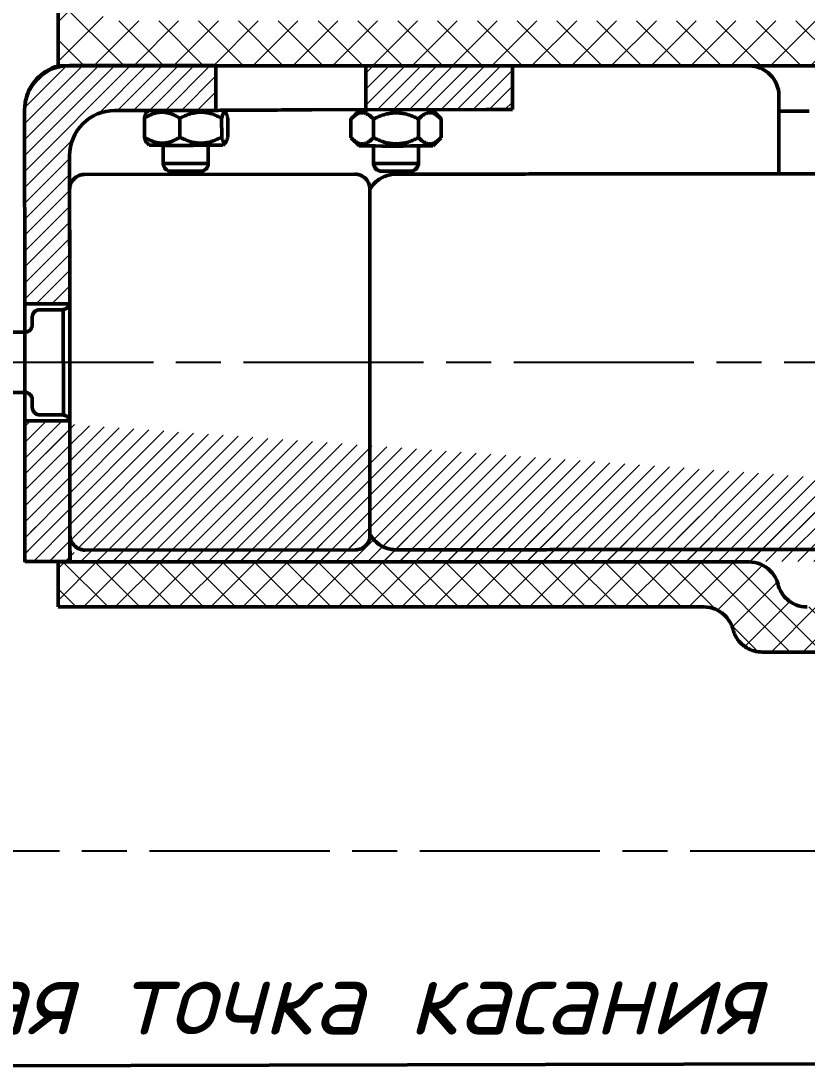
# Model space of a CAD drawing. Header units: inches. Extents: x -14 to 5184, y -66 to 1689.
# Drawn here: x 1479.8 to 1532.1, y 1429.8 to 1499.5 of the extents above; entities that cross this region are included whole.
import ezdxf

# ---------------------------------------------------------------- set-up
doc = ezdxf.new("R2010")
doc.units = ezdxf.units.IN
doc.header["$MEASUREMENT"] = 0
doc.linetypes.add('ACAD_ISO08W100', pattern=[36, 24, -3, 6, -3])
for name, color, linetype, lineweight in [('Видимый контур (ГОСТ)', 7, 'Continuous', 50), ('Осевая линия (ГОСТ)', 7, 'ACAD_ISO08W100', 25), ('Штриховка (ГОСТ)', 7, 'Continuous', 18)]:
    doc.layers.add(name, color=color, linetype=linetype, lineweight=lineweight)
doc.styles.add('Standart 3.0', font='gost_b.ttf', dxfattribs={"oblique": 15, "height": 3})
pattern_1 = [(45, (-1905.1381, 737.9077), (-0.53033009, 0.53033009), [])]

msp = doc.modelspace()

# ---------------------------------------------------------------- hatches: boundary and pattern name
at = {"layer": 'Штриховка (ГОСТ)', "ltscale": 0.5}
h = msp.add_hatch(dxfattribs=at)
h.set_pattern_fill('ANSI37', color=256, scale=15)
h.set_pattern_definition([(45, (-729.8426, -44.4577), (-1.3258252, 1.3258252), []), (135, (-729.8426, -44.4577), (-1.3258252, -1.3258252), [])])
edge = h.paths.add_edge_path()
edge.add_line((1547.2291, 1499.4603), (1510.7235, 1499.4603))
edge.add_line((1510.7235, 1499.4603), (1503.2316, 1499.4603))
edge.add_line((1503.2316, 1499.4603), (1499.1325, 1499.4603))
edge.add_line((1499.1325, 1499.4603), (1485.2303, 1499.4603))
edge.add_line((1485.2303, 1499.4603), (1485.2303, 1510.9603))
edge.add_line((1485.2303, 1510.9603), (1482.4121, 1510.9603))
edge.add_line((1482.4121, 1510.9603), (1482.4121, 1510.0152))
edge.add_line((1482.4121, 1510.0152), (1482.2303, 1510.0152))
edge.add_line((1482.2303, 1510.0152), (1482.2303, 1496.4603))
edge.add_line((1482.2303, 1496.4603), (1482.5498, 1496.4603))
edge.add_ellipse((1482.9903, 1493.4928), major_axis=(0.5083, 2.9567), ratio=0.9999874, start_angle=9.807636, end_angle=18.197853, ccw=False)
edge.add_line((1482.9875, 1496.4929), (1492.7376, 1496.5019))
edge.add_line((1492.7376, 1496.5019), (1499.1325, 1496.4603))
edge.add_line((1499.1325, 1496.4603), (1506.667, 1496.4603))
edge.add_line((1506.667, 1496.4603), (1510.7235, 1496.4603))
edge.add_line((1510.7235, 1496.4603), (1547.2291, 1496.4603))
edge.add_line((1547.2291, 1496.4603), (1547.2291, 1499.4603))
h = msp.add_hatch(dxfattribs=at)
h.set_pattern_fill('ANSI31', color=256, scale=6)
h.set_pattern_definition(pattern_1)
edge = h.paths.add_edge_path()
edge.add_line((1482.9952, 1488.2427), (1482.9931, 1490.4928))
edge.add_ellipse((1485.9931, 1490.4956), major_axis=(0.5083, 2.9567), ratio=0.9999874, start_angle=9.807636, end_angle=99.807636, ccw=False)
edge.add_line((1485.9903, 1493.4956), (1492.7403, 1493.5019))
edge.add_spline(control_points=[(1492.7403, 1493.5019), (1492.7389, 1494.9811), (1492.7376, 1496.4603)], knot_values=[0.0041612, 0.0041612, 0.0041612, 0.3000037, 0.3000037, 0.3000037], weights=[1, 0.9999989, 1], degree=2, periodic=0)
edge.add_line((1492.7376, 1496.4603), (1482.5498, 1496.4603))
edge.add_ellipse((1482.9903, 1493.4928), major_axis=(0.5083, 2.9567), ratio=0.9999874, start_angle=18.197853, end_angle=90)
edge.add_ellipse((1482.9903, 1493.4928), major_axis=(0.5083, 2.9567), ratio=0.9999874, start_angle=90, end_angle=99.807636)
edge.add_line((1479.9903, 1493.49), (1480.0022, 1480.6563))
edge.add_ellipse((1480.0059, 1476.7403), major_axis=(-0.0036, 3.9), ratio=0.0008567, start_angle=308.040545, end_angle=358.703268)
edge.add_line((1480.0024, 1480.6393), (1482.9915, 1480.6421))
edge.add_spline(control_points=[(1482.9915, 1480.6421), (1482.9984, 1480.6759), (1483.0022, 1480.7105), (1483.0021, 1480.7421)], knot_values=[0.2126734, 0.2126734, 0.2126734, 0.2126734, 0.2221719, 0.2221719, 0.2221719, 0.2221719], degree=3, periodic=0)
edge.add_line((1483.0021, 1480.7421), (1482.9952, 1488.2427))
h = msp.add_hatch(dxfattribs=at)
h.set_pattern_fill('ANSI31', color=256, scale=6)
h.set_pattern_definition([(45, (-1984.3484, 737.9753), (-0.53033009, 0.53033009), [])])
h.paths.add_polyline_path([(1512.4793, 1493.5413), (1512.4787, 1496.528), (1502.7287, 1496.528), (1502.7293, 1493.5394)])
h = msp.add_hatch(dxfattribs=at)
h.set_pattern_fill('ANSI31', color=256, scale=6)
h.set_pattern_definition(pattern_1)
edge = h.paths.add_edge_path()
edge.add_line((1480.0182, 1463.4906), (1480.0095, 1472.8413))
edge.add_line((1480.0095, 1472.8413), (1483.0095, 1472.844))
edge.add_line((1483.0165, 1465.2434), (1483.0096, 1472.744))
edge.add_line((1483.0095, 1472.844), (1483.0182, 1463.4933))
edge.add_line((1480.0182, 1463.4903), (1483.0182, 1463.493))
edge.add_line((1614.4437, 1472.8284), (1614.4456, 1463.4783))
edge.add_line((1611.4437, 1472.8278), (1614.4437, 1472.8284))
edge.add_line((1611.4437, 1472.7278), (1611.4452, 1465.2277))
edge.add_ellipse((1611.4429, 1476.7276), major_axis=(0.0027, -13.25), ratio=0.0007478, start_angle=337.94365, end_angle=360.136266)
edge.add_spline(control_points=[(1611.4084, 1464.9585), (1611.3857, 1464.8774), (1611.3523, 1464.798), (1611.2607, 1464.6404), (1611.1985, 1464.5625), (1611.0494, 1464.4235), (1610.9588, 1464.3629), (1610.7657, 1464.2743), (1610.6608, 1464.2452), (1610.5188, 1464.2295), (1610.4821, 1464.2274), (1610.4454, 1464.2274)], knot_values=[0, 0, 0, 0, 0.0254162, 0.0254162, 0.0546992, 0.0546992, 0.0865783, 0.0865783, 0.11844, 0.11844, 0.1294382, 0.1294382, 0.1294382, 0.1294382], degree=3, periodic=0)
edge.add_line((1614.4455, 1463.4782), (1611.4455, 1463.4776))
h = msp.add_hatch(dxfattribs=at)
h.set_pattern_fill('ANSI31', color=256, scale=6)
h.set_pattern_definition(pattern_1)
edge = h.paths.add_edge_path()
edge.add_line((1614.4409, 1463.4906), (1614.4496, 1472.8413))
edge.add_line((1614.4496, 1472.8413), (1611.4496, 1472.844))
edge.add_line((1611.4426, 1465.2434), (1611.4495, 1472.744))
edge.add_line((1611.4496, 1472.844), (1611.4409, 1463.4933))
edge.add_line((1614.4409, 1463.4903), (1611.4409, 1463.493))
edge.add_line((1480.0154, 1472.8284), (1480.0135, 1463.4783))
edge.add_line((1483.0154, 1472.8278), (1480.0154, 1472.8284))
edge.add_line((1483.0154, 1472.7278), (1483.0139, 1465.2277))
edge.add_ellipse((1483.0162, 1476.7276), major_axis=(-0.0027, -13.25), ratio=0.0007478, start_angle=-0.136266, end_angle=22.05635, ccw=False)
edge.add_spline(control_points=[(1483.0507, 1464.9585), (1483.0734, 1464.8774), (1483.1068, 1464.798), (1483.1984, 1464.6404), (1483.2606, 1464.5625), (1483.4097, 1464.4235), (1483.5003, 1464.3629), (1483.6934, 1464.2743), (1483.7983, 1464.2452), (1483.9403, 1464.2295), (1483.977, 1464.2274), (1484.0137, 1464.2274)], knot_values=[0, 0, 0, 0, 0.0254162, 0.0254162, 0.0546992, 0.0546992, 0.0865783, 0.0865783, 0.11844, 0.11844, 0.1294382, 0.1294382, 0.1294382, 0.1294382], degree=3, periodic=0)
edge.add_line((1480.0136, 1463.4782), (1483.0136, 1463.4776))
at = {"layer": 'Штриховка (ГОСТ)'}
h = msp.add_hatch(dxfattribs=at)
h.set_pattern_fill('ANSI37', color=256, scale=12, style=0, double=1)
h.set_pattern_definition([(45, (-1905.1381, 737.9077), (-1.0606602, 1.0606602), []), (135, (-1905.1381, 737.9077), (-1.0606602, -1.0606602), [])])
edge = h.paths.add_edge_path()
edge.add_spline(control_points=[(1530.1682, 1461.9603), (1530.2133, 1461.786), (1530.2816, 1461.6186), (1530.4612, 1461.3065), (1530.5717, 1461.1633), (1530.8852, 1460.8539), (1531.1045, 1460.7089), (1531.5864, 1460.5112), (1531.8443, 1460.4603), (1532.1047, 1460.4603)], knot_values=[-0.2642769, -0.2642769, -0.2642769, -0.2642769, -0.2102673, -0.2102673, -0.1562578, -0.1562578, -0.0781289, -0.0781289, 0, 0, 0, 0], degree=3, periodic=0)
edge.add_line((1532.1047, 1460.4603), (1562.3588, 1460.4603))
edge.add_spline(control_points=[(1562.3588, 1460.4603), (1562.5388, 1460.4603), (1562.718, 1460.4846), (1563.0651, 1460.5806), (1563.2313, 1460.6517), (1563.6093, 1460.8779), (1563.8045, 1461.054), (1564.1164, 1461.4711), (1564.2302, 1461.7082), (1564.2953, 1461.9603)], knot_values=[-0.2642769, -0.2642769, -0.2642769, -0.2642769, -0.2102673, -0.2102673, -0.1562578, -0.1562578, -0.0781289, -0.0781289, 0, 0, 0, 0], degree=3, periodic=0)
edge.add_spline(control_points=[(1564.2953, 1461.9603), (1564.3193, 1462.0536), (1564.35, 1462.1435), (1564.4784, 1462.4537), (1564.643, 1462.7), (1564.9921, 1463.0491), (1565.2383, 1463.2136), (1565.6944, 1463.4026), (1565.9849, 1463.4603), (1566.2318, 1463.4603)], knot_values=[0.3435613, 0.3435613, 0.3435613, 0.3435613, 0.3702407, 0.3702407, 0.4442889, 0.4442889, 0.518337, 0.518337, 0.5923851, 0.5923851, 0.5923851, 0.5923851], degree=3, periodic=0)
edge.add_line((1566.2318, 1463.4603), (1612.2318, 1463.4603))
edge.add_line((1612.2318, 1463.4603), (1612.2318, 1460.4603))
edge.add_line((1612.2318, 1460.4603), (1569.2318, 1460.4603))
edge.add_spline(control_points=[(1569.2318, 1460.4603), (1568.9849, 1460.4603), (1568.6944, 1460.4026), (1568.2383, 1460.2136), (1567.9921, 1460.0491), (1567.643, 1459.7), (1567.4784, 1459.4537), (1567.35, 1459.1435), (1567.3193, 1459.0536), (1567.2953, 1458.9603)], knot_values=[0.5923851, 0.5923851, 0.5923851, 0.5923851, 0.6664332, 0.6664332, 0.7404813, 0.7404813, 0.8145295, 0.8145295, 0.8412086, 0.8412086, 0.8412086, 0.8412086], degree=3, periodic=0)
edge.add_spline(control_points=[(1567.2953, 1458.9603), (1567.2503, 1458.786), (1567.1819, 1458.6186), (1567.0023, 1458.3065), (1566.8918, 1458.1633), (1566.5783, 1457.8539), (1566.359, 1457.709), (1565.8771, 1457.5112), (1565.6192, 1457.4603), (1565.3588, 1457.4603)], knot_values=[-0.2642765, -0.2642765, -0.2642765, -0.2642765, -0.2102671, -0.2102671, -0.1562578, -0.1562578, -0.0781289, -0.0781289, 0, 0, 0, 0], degree=3, periodic=0)
edge.add_line((1565.3588, 1457.4603), (1529.1047, 1457.4603))
edge.add_spline(control_points=[(1529.1047, 1457.4603), (1528.9247, 1457.4603), (1528.7455, 1457.4847), (1528.3984, 1457.5806), (1528.2322, 1457.6517), (1527.8542, 1457.8779), (1527.659, 1458.054), (1527.3471, 1458.4711), (1527.2334, 1458.7082), (1527.1682, 1458.9603)], knot_values=[-0.2642765, -0.2642765, -0.2642765, -0.2642765, -0.2102671, -0.2102671, -0.1562578, -0.1562578, -0.0781289, -0.0781289, 0, 0, 0, 0], degree=3, periodic=0)
edge.add_spline(control_points=[(1527.1682, 1458.9603), (1527.1442, 1459.0536), (1527.1135, 1459.1435), (1526.9851, 1459.4537), (1526.8205, 1459.7), (1526.4714, 1460.0491), (1526.2252, 1460.2136), (1525.7691, 1460.4026), (1525.4786, 1460.4603), (1525.2318, 1460.4603)], knot_values=[0.3435616, 0.3435616, 0.3435616, 0.3435616, 0.3702407, 0.3702407, 0.4442888, 0.4442888, 0.518337, 0.518337, 0.5923851, 0.5923851, 0.5923851, 0.5923851], degree=3, periodic=0)
edge.add_line((1525.2318, 1460.4603), (1482.2318, 1460.4603))
edge.add_line((1482.2318, 1460.4603), (1482.2318, 1463.4603))
edge.add_line((1482.2318, 1463.4603), (1528.2318, 1463.4603))
edge.add_spline(control_points=[(1528.2318, 1463.4603), (1528.4786, 1463.4603), (1528.7691, 1463.4026), (1529.2252, 1463.2136), (1529.4714, 1463.0491), (1529.8205, 1462.7), (1529.9851, 1462.4537), (1530.1135, 1462.1435), (1530.1442, 1462.0536), (1530.1682, 1461.9603)], knot_values=[0.5923851, 0.5923851, 0.5923851, 0.5923851, 0.6664332, 0.6664332, 0.7404814, 0.7404814, 0.8145295, 0.8145295, 0.841209, 0.841209, 0.841209, 0.841209], degree=3, periodic=0)

# ---------------------------------------------------------------- linework, layer by layer
at = {"layer": 'Видимый контур (ГОСТ)'}
for p, q in [((1482.2303, 1496.4603), (1482.2303, 1510.9603)), ((1482.2287, 1496.4572), (1482.2287, 1510.0152)), ((1482.2296, 1496.4574), (1482.2296, 1496.4603)), ((1482.2296, 1496.4603), (1482.2303, 1496.4603)), ((1499.1325, 1496.4603), (1482.2303, 1496.4603)), ((1482.9875, 1496.4929), (1492.7376, 1496.5019)), ((1506.667, 1496.4603), (1499.1325, 1496.4603)), ((1502.7298, 1496.4092), (1502.7292, 1493.4092)), ((1510.7235, 1496.4603), (1506.667, 1496.4603)), ((1612.2303, 1496.4603), (1510.7235, 1496.4603)), ((1512.4876, 1496.4603), (1512.4903, 1493.5582)), ((1480.045, 1494.0668), (1480.0337, 1494.0011)), ((1530.2318, 1489.2869), (1530.2318, 1494.4603)), ((1480.0022, 1480.6393), (1479.9903, 1493.49)), ((1492.7403, 1493.5019), (1485.9903, 1493.4956)), ((1488.2542, 1493.4977), (1488.1268, 1493.3701)), ((1493.2295, 1493.513), (1493.3713, 1493.3715)), ((1510.7235, 1493.5565), (1499.1325, 1493.5316)), ((1502.2603, 1493.4728), (1501.734, 1492.9463)), ((1507.1941, 1493.4778), (1507.7273, 1492.9449)), ((1512.4903, 1493.5582), (1510.7235, 1493.5565)), ((1532.2318, 1493.4603), (1530.2318, 1493.4603)), ((1487.9716, 1491.7282), (1487.9704, 1492.9848)), ((1490.3427, 1491.7213), (1490.3415, 1492.9779)), ((1493.1199, 1491.7295), (1493.1188, 1492.9861)), ((1493.526, 1491.7446), (1493.5248, 1493.0012)), ((1501.7296, 1491.685), (1501.7294, 1492.9416)), ((1503.2316, 1491.6802), (1503.2313, 1492.9368)), ((1506.2316, 1491.6808), (1506.2313, 1492.9374)), ((1507.7296, 1491.6862), (1507.7294, 1492.9428)), ((1488.2961, 1491.1874), (1488.1252, 1491.3579)), ((1489.2299, 1491.1787), (1489.2299, 1489.9603)), ((1492.2299, 1491.1814), (1492.2299, 1489.9603)), ((1493.2026, 1491.1919), (1493.3696, 1491.3593)), ((1502.2764, 1491.1384), (1501.7317, 1491.6829)), ((1507.183, 1491.1394), (1507.7249, 1491.6815)), ((1482.9931, 1490.4928), (1483.0022, 1480.6421)), ((1503.2298, 1491.1348), (1503.2299, 1489.9603)), ((1506.23, 1491.1354), (1506.2299, 1489.9603)), ((1501.9943, 1489.2607), (1483.9943, 1489.244)), ((1483.9943, 1489.2437), (1501.9943, 1489.2605)), ((1491.7299, 1489.4603), (1489.7299, 1489.4603)), ((1503.7919, 1489.4603), (1503.7299, 1489.4603)), ((1505.6678, 1489.4603), (1503.7919, 1489.4603)), ((1504.7264, 1489.2632), (1533.7943, 1489.2902)), ((1505.7299, 1489.4603), (1505.6678, 1489.4603)), ((1483.0021, 1480.7421), (1482.9952, 1488.2427)), ((1483.0022, 1480.6421), (1480.0022, 1480.6393)), ((1481.0026, 1480.2401), (1482.5026, 1480.2415)), ((1482.5027, 1480.2426), (1481.0027, 1480.2412)), ((1480.5035, 1479.2392), (1480.5031, 1479.7394)), ((1480.0041, 1478.7403), (1469.4001, 1478.728)), ((1471.6392, 1478.7302), (1480.004, 1478.7383)), ((1480.0078, 1474.7403), (1479.0522, 1474.7394)), ((1480.5086, 1473.742), (1480.5082, 1474.2423)), ((1482.5091, 1473.2436), (1481.0091, 1473.2423)), ((1482.5092, 1473.2426), (1481.0092, 1473.2412)), ((1480.0095, 1472.8413), (1483.0095, 1472.844)), ((1480.0182, 1463.4906), (1480.0095, 1472.8413)), ((1483.0095, 1472.844), (1483.0182, 1463.4933)), ((1483.0165, 1465.2434), (1483.0096, 1472.744)), ((1502.0175, 1464.2609), (1484.0175, 1464.2443)), ((1502.0175, 1464.2607), (1484.0175, 1464.244)), ((1504.7496, 1464.2632), (1533.8175, 1464.2902)), ((1483.0182, 1463.4933), (1480.0182, 1463.4906)), ((1480.0182, 1463.4903), (1483.0182, 1463.493)), ((1482.2318, 1463.4603), (1482.2318, 1463.4923)), ((1482.2318, 1463.4603), (1528.2318, 1463.4603)), ((1482.2318, 1460.4603), (1482.2318, 1463.4603)), ((1525.2318, 1460.4603), (1482.2318, 1460.4603)), ((1565.3588, 1457.4603), (1529.1047, 1457.4603))]:
    msp.add_line(p, q, dxfattribs=at)
at = {"layer": 'Видимый контур (ГОСТ)', "ltscale": 0.5}
for p, q in [((1503.2304, 1492.9377), (1503.2302, 1491.6789)), ((1506.2293, 1492.9384), (1506.2296, 1491.6798)), ((1503.2301, 1491.1348), (1503.2299, 1489.9603)), ((1506.2297, 1491.1354), (1506.2299, 1489.9603)), ((1489.2299, 1489.9603), (1492.2299, 1489.9603)), ((1503.2299, 1489.9603), (1506.2299, 1489.9609)), ((1502.9952, 1488.2614), (1502.9944, 1465.0493)), ((1483.0021, 1480.7421), (1483.0096, 1472.744)), ((1482.5643, 1480.2416), (1482.5799, 1473.2405)), ((1480.0041, 1478.7403), (1480.0077, 1474.7422)), ((1533.0782, 1430.0558), (1449.1328, 1429.8419))]:
    msp.add_line(p, q, dxfattribs=at)
at = {"layer": 'Видимый контур (ГОСТ)'}
for centre, radius, start, end in [((1528.2318, 1494.4603), 2, 0, 90), ((1489.7299, 1489.9603), 0.5, 180, 270), ((1491.7299, 1489.9603), 0.5, 270, 0), ((1503.7299, 1489.9603), 0.5, 180, 270), ((1505.7299, 1489.9603), 0.5, 270, 0)]:
    msp.add_arc(centre, radius, start, end, dxfattribs=at)
for centre, major_axis, ratio, start_param, end_param in [((1482.9903, 1493.4928), (0.5083, 2.9567), 0.9999874, 0.1711755, 1.7419719), ((1483.0016, 1493.5585), (-2.9566, 0.5083), 0.9999874, 5.1428886, 6.2831853), ((1485.9931, 1490.4956), (0.5083, 2.9567), 0.9999874, 0.1711755, 1.7419719), ((1497.7403, 1493.5065), (-5, -0.0047), 0.0049558, 4.4302188, 6.2811938), ((1490.7493, 1491.1897), (2.4533, 0.0023), 0.0049558, 3.1465485, 6.2782294), ((1504.7297, 1491.1389), (2.4533, 0.0005), 0.001962, 3.1435546, 6.2812233), ((1503.0059, 1476.7616), (-0.0107, 11.5), 0.0008567, 0.0014838, 0.0059613), ((1480.0059, 1476.7403), (-0.0036, 3.9), 0.0008567, 5.2508584, 6.2605531), ((1480.0059, 1476.7403), (0.0036, -3.9), 0.0008567, 0.0226322, 1.0323269), ((1503.0059, 1476.7616), (0.0107, -11.5), 0.0008567, 6.277224, 6.2817015), ((1483.0059, 1476.743), (0.0123, -13.25), 0.0008567, 6.2767182, 6.6057584), ((1480.0059, 1476.7403), (0.0123, -13.25), 0.0008567, 6.2765243, 6.2831853)]:
    msp.add_ellipse(centre, major_axis=major_axis, ratio=ratio, start_param=start_param, end_param=end_param, dxfattribs=at)
for points, weights in [([(1492.7376, 1496.5019), (1492.7389, 1495.0019), (1492.7403, 1493.5019)], [1, 0.999998895179, 1]), ([(1487.9704, 1492.9848), (1489.1553, 1493.7313), (1490.3415, 1492.9779)], [1.53707503368, 1.77486136892, 1.53707503368]), ([(1488.1268, 1493.3701), (1488.0538, 1493.297), (1487.9704, 1492.9848)], [1.64886221929, 1.62690185116, 1.53707503368]), ([(1490.3415, 1492.9779), (1491.7295, 1493.732), (1493.1188, 1492.9861)], [1.53707503368, 1.77486136892, 1.53707503368]), ([(1493.1188, 1492.9861), (1493.3211, 1493.7436), (1493.5248, 1493.0012)], [1.53707503368, 1.77486136892, 1.53707503368]), ([(1501.7294, 1492.9416), (1502.4802, 1493.6892), (1503.2313, 1492.9368)], [1.53707503368, 1.77486136892, 1.53707503368]), ([(1503.2313, 1492.9368), (1504.7312, 1493.6871), (1506.2313, 1492.9374)], [1.53707503368, 1.77486136892, 1.53707503368]), ([(1506.2313, 1492.9374), (1506.9802, 1493.6901), (1507.7294, 1492.9428)], [1.53707503368, 1.77486136892, 1.53707503368]), ([(1501.734, 1492.9463), (1501.7317, 1492.944), (1501.7294, 1492.9416)], [1.5383597687, 1.53771914595, 1.53707503368]), ([(1507.7294, 1492.9428), (1507.7283, 1492.9439), (1507.7273, 1492.9449)], [1.53707503368, 1.53736371117, 1.53765168775]), ([(1490.3427, 1491.7213), (1489.1579, 1490.9748), (1487.9716, 1491.7282)], [1.47490769269, 1.7030767068, 1.47490769269]), ([(1487.9716, 1491.7282), (1488.0536, 1491.4293), (1488.1252, 1491.3579)], [1.47499562285, 1.55907456586, 1.58119200846]), ([(1493.1199, 1491.7295), (1491.732, 1490.9754), (1490.3427, 1491.7213)], [1.47499562285, 1.70317823982, 1.47499562285]), ([(1493.526, 1491.7446), (1493.3237, 1490.9871), (1493.1199, 1491.7295)], [1.47499562285, 1.70317823982, 1.47499562285]), ([(1503.2316, 1491.6802), (1502.4807, 1490.9326), (1501.7296, 1491.685)], [1.47499562285, 1.70317823982, 1.47499562285]), ([(1506.2316, 1491.6808), (1504.7317, 1490.9305), (1503.2316, 1491.6802)], [1.47490769269, 1.7030767068, 1.47490769269]), ([(1507.7296, 1491.6862), (1506.9807, 1490.9335), (1506.2316, 1491.6808)], [1.47499562285, 1.70317823982, 1.47499562285]), ([(1504.7263, 1489.263), (1519.2602, 1489.2766), (1533.7943, 1489.2901)], [1, 0.999999501265, 1]), ([(1533.8175, 1464.2903), (1519.2834, 1464.2768), (1504.7495, 1464.2634)], [1, 0.999999506372, 1])]:
    msp.add_rational_spline(points, weights, degree=2, dxfattribs=at)
for points, knots in [([(1503.7919, 1489.4603), (1503.7257, 1489.4603), (1503.6476, 1489.4751), (1503.5275, 1489.5237), (1503.4637, 1489.5652), (1503.3744, 1489.6531), (1503.3326, 1489.7144), (1503.285, 1489.8276), (1503.2705, 1489.8994), (1503.2705, 1489.9603)], [-0.075735432, -0.075735432, -0.075735432, -0.075735432, -0.055874549, -0.055874549, -0.036848788, -0.036848788, -0.018295118, -0.018295118, 0, 0, 0, 0]), ([(1506.1893, 1489.9603), (1506.1893, 1489.8994), (1506.1747, 1489.8276), (1506.1272, 1489.7144), (1506.0854, 1489.6531), (1505.996, 1489.5652), (1505.9322, 1489.5237), (1505.8121, 1489.4751), (1505.7341, 1489.4603), (1505.6678, 1489.4603)], [0, 0, 0, 0, 0.018295118, 0.018295118, 0.036848788, 0.036848788, 0.055874549, 0.055874549, 0.075735432, 0.075735432, 0.075735432, 0.075735432]), ([(1482.9952, 1488.2427), (1482.9951, 1488.3661), (1483.0238, 1488.5114), (1483.1181, 1488.7396), (1483.2002, 1488.8628), (1483.3746, 1489.0375), (1483.4977, 1489.1199), (1483.7256, 1489.2145), (1483.8708, 1489.2436), (1483.9943, 1489.2437)], [-0.14809847, -0.14809847, -0.14809847, -0.14809847, -0.11107308, -0.11107308, -0.07404815, -0.07404815, -0.0370238, -0.0370238, 0, 0, 0, 0]), ([(1483.0018, 1488.3581), (1483.0033, 1488.3715), (1483.0053, 1488.3866), (1483.0107, 1488.4204), (1483.0143, 1488.4395), (1483.0263, 1488.4938), (1483.0361, 1488.5294), (1483.0709, 1488.6322), (1483.1015, 1488.6982), (1483.1911, 1488.847), (1483.2579, 1488.9271), (1483.4139, 1489.0645), (1483.506, 1489.1225), (1483.7013, 1489.2057), (1483.8071, 1489.2318), (1483.94, 1489.2428), (1483.9672, 1489.2439), (1483.9943, 1489.244)], [0, 0, 0, 0, 0.00503307, 0.00503307, 0.01100783, 0.01100783, 0.02210075, 0.02210075, 0.04368799, 0.04368799, 0.07425306, 0.07425306, 0.10608465, 0.10608465, 0.13794878, 0.13794878, 0.146096, 0.146096, 0.146096, 0.146096]), ([(1501.9943, 1489.2607), (1502.1024, 1489.2608), (1502.2119, 1489.2429), (1502.415, 1489.1745), (1502.5113, 1489.1238), (1502.681, 1488.9962), (1502.7566, 1488.9177), (1502.8775, 1488.7433), (1502.9245, 1488.6448), (1502.9681, 1488.4972), (1502.9786, 1488.448), (1502.9875, 1488.3861), (1502.9895, 1488.3689), (1502.9919, 1488.344), (1502.9926, 1488.335), (1502.9936, 1488.3203), (1502.9939, 1488.3146), (1502.9945, 1488.3014), (1502.9947, 1488.2961), (1502.9953, 1488.28), (1502.9954, 1488.2738), (1502.9956, 1488.2655), (1502.9956, 1488.2638), (1502.9956, 1488.2622)], [0, 0, 0, 0, 0.03243311, 0.03243311, 0.0642795, 0.0642795, 0.09614541, 0.09614541, 0.12798464, 0.12798464, 0.14268339, 0.14268339, 0.14879775, 0.14879775, 0.15382182, 0.15382182, 0.15918369, 0.15918369, 0.16892408, 0.16892408, 0.19381655, 0.19381655, 0.19989364, 0.19989364, 0.19989364, 0.19989364]), ([(1501.9943, 1489.2605), (1502.1177, 1489.2606), (1502.2629, 1489.2318), (1502.4911, 1489.1376), (1502.6143, 1489.0554), (1502.789, 1488.8811), (1502.8714, 1488.758), (1502.966, 1488.53), (1502.9951, 1488.3848), (1502.9952, 1488.2614)], [0, 0, 0, 0, 0.03702388, 0.03702388, 0.07404796, 0.07404796, 0.1110724, 0.1110724, 0.14809729, 0.14809729, 0.14809729, 0.14809729]), ([(1502.9952, 1488.2616), (1503.103, 1488.4486), (1503.2432, 1488.6201), (1503.5641, 1488.9033), (1503.7481, 1489.0195), (1504.1386, 1489.1861), (1504.3501, 1489.2386), (1504.6165, 1489.2608), (1504.6714, 1489.2632), (1504.7264, 1489.2632)], [0, 0, 0, 0, 0.06475631, 0.06475631, 0.12840781, 0.12840781, 0.19213774, 0.19213774, 0.20861294, 0.20861294, 0.20861294, 0.20861294]), ([(1502.9952, 1488.2614), (1503.0834, 1488.4145), (1503.1971, 1488.5602), (1503.487, 1488.8506), (1503.7331, 1489.0154), (1504.189, 1489.2048), (1504.4795, 1489.2628), (1504.7263, 1489.263)], [-0.19715052, -0.19715052, -0.19715052, -0.19715052, -0.1480963, -0.1480963, -0.07404779, -0.07404779, 0, 0, 0, 0]), ([(1482.5026, 1480.2415), (1482.5643, 1480.2416), (1482.6369, 1480.2561), (1482.7509, 1480.3034), (1482.8124, 1480.3446), (1482.8996, 1480.432), (1482.9407, 1480.4936), (1482.9878, 1480.6077), (1483.0022, 1480.6804), (1483.0021, 1480.7421)], [0.148113733, 0.148113733, 0.148113733, 0.148113733, 0.166624153, 0.166624153, 0.185137597, 0.185137597, 0.203653954, 0.203653954, 0.222171867, 0.222171867, 0.222171867, 0.222171867]), ([(1480.5031, 1479.7394), (1480.503, 1479.8012), (1480.5174, 1479.8739), (1480.5645, 1479.988), (1480.6056, 1480.0496), (1480.6928, 1480.137), (1480.7543, 1480.1782), (1480.8683, 1480.2255), (1480.9409, 1480.24), (1481.0026, 1480.2401)], [-0.074062563, -0.074062563, -0.074062563, -0.074062563, -0.055540627, -0.055540627, -0.0370232, -0.0370232, -0.018510015, -0.018510015, 0, 0, 0, 0]), ([(1480.5033, 1479.7541), (1480.5034, 1479.7569), (1480.5034, 1479.7605), (1480.504, 1479.7713), (1480.5043, 1479.7758), (1480.5051, 1479.7855), (1480.5056, 1479.7907), (1480.5068, 1479.8023), (1480.5077, 1479.8089), (1480.5105, 1479.8275), (1480.5128, 1479.8398), (1480.5215, 1479.8782), (1480.5297, 1479.9042), (1480.5578, 1479.9735), (1480.5825, 1480.0156), (1480.6453, 1480.0944), (1480.6856, 1480.131), (1480.7745, 1480.189), (1480.8242, 1480.2111), (1480.9169, 1480.2355), (1480.96, 1480.2411), (1481.0027, 1480.2412)], [0, 0, 0, 0, 0.004310906, 0.004310906, 0.006291643, 0.006291643, 0.008025847, 0.008025847, 0.010087584, 0.010087584, 0.013834964, 0.013834964, 0.021963466, 0.021963466, 0.036300949, 0.036300949, 0.052206318, 0.052206318, 0.068136839, 0.068136839, 0.080955985, 0.080955985, 0.080955985, 0.080955985]), ([(1482.5027, 1480.2426), (1482.5096, 1480.2426), (1482.5165, 1480.2427), (1482.5442, 1480.2439), (1482.565, 1480.2461), (1482.6387, 1480.2585), (1482.691, 1480.2765), (1482.7853, 1480.327), (1482.8285, 1480.36), (1482.9016, 1480.4371), (1482.9323, 1480.4821), (1482.966, 1480.5538), (1482.9752, 1480.5785), (1482.9862, 1480.6163), (1482.9894, 1480.6292), (1482.992, 1480.6421)], [0, 0, 0, 0, 0.002076668, 0.002076668, 0.008317492, 0.008317492, 0.024489431, 0.024489431, 0.040413145, 0.040413145, 0.056343999, 0.056343999, 0.064202715, 0.064202715, 0.068194005, 0.068194005, 0.068194005, 0.068194005]), ([(1480.004, 1478.7383), (1480.0657, 1478.7384), (1480.1383, 1478.7529), (1480.2522, 1478.8003), (1480.3138, 1478.8415), (1480.401, 1478.9289), (1480.4421, 1478.9906), (1480.4892, 1479.1047), (1480.5036, 1479.1774), (1480.5035, 1479.2392)], [0.148144117, 0.148144117, 0.148144117, 0.148144117, 0.16665116, 0.16665116, 0.185167607, 0.185167607, 0.203692417, 0.203692417, 0.22222071, 0.22222071, 0.22222071, 0.22222071]), ([(1480.0041, 1478.7403), (1480.0101, 1478.7403), (1480.0161, 1478.7404), (1480.0402, 1478.7413), (1480.0582, 1478.7429), (1480.1295, 1478.7534), (1480.1822, 1478.7701), (1480.2776, 1478.8187), (1480.3216, 1478.8507), (1480.3963, 1478.9262), (1480.4279, 1478.9705), (1480.4632, 1479.0416), (1480.473, 1479.0661), (1480.4878, 1479.1135), (1480.4933, 1479.1365), (1480.4991, 1479.1723), (1480.5008, 1479.1857), (1480.5022, 1479.2021), (1480.5025, 1479.2067), (1480.5029, 1479.2136), (1480.503, 1479.2162), (1480.5032, 1479.2205), (1480.5033, 1479.2221), (1480.5034, 1479.2251), (1480.5034, 1479.2262), (1480.5034, 1479.227)], [0, 0, 0, 0, 0.001804148, 0.001804148, 0.007223675, 0.007223675, 0.02340584, 0.02340584, 0.039328859, 0.039328859, 0.055260583, 0.055260583, 0.06314028, 0.06314028, 0.070171211, 0.070171211, 0.074161352, 0.074161352, 0.075868047, 0.075868047, 0.077394914, 0.077394914, 0.079093525, 0.079093525, 0.081477897, 0.081477897, 0.081477897, 0.081477897]), ([(1480.5082, 1474.2423), (1480.5081, 1474.304), (1480.4936, 1474.3767), (1480.4463, 1474.4908), (1480.405, 1474.5524), (1480.3177, 1474.6396), (1480.2561, 1474.6807), (1480.142, 1474.7279), (1480.0694, 1474.7423), (1480.0077, 1474.7422)], [0.07406712, 0.07406712, 0.07406712, 0.07406712, 0.092595413, 0.092595413, 0.111120223, 0.111120223, 0.12963667, 0.12963667, 0.148143713, 0.148143713, 0.148143713, 0.148143713]), ([(1480.508, 1474.2544), (1480.508, 1474.2558), (1480.508, 1474.258), (1480.5076, 1474.2652), (1480.5075, 1474.2669), (1480.5072, 1474.2723), (1480.5069, 1474.2768), (1480.5062, 1474.2859), (1480.5058, 1474.2904), (1480.5045, 1474.3015), (1480.5036, 1474.3084), (1480.5006, 1474.3284), (1480.498, 1474.3417), (1480.488, 1474.3845), (1480.4782, 1474.4137), (1480.4458, 1474.4874), (1480.4184, 1474.5306), (1480.3508, 1474.6084), (1480.309, 1474.6432), (1480.2176, 1474.6974), (1480.167, 1474.7174), (1480.0799, 1474.7364), (1480.0438, 1474.7403), (1480.0078, 1474.7403)], [0, 0, 0, 0, 0.004212224, 0.004212224, 0.005229174, 0.005229174, 0.007011324, 0.007011324, 0.008487817, 0.008487817, 0.010597355, 0.010597355, 0.014669763, 0.014669763, 0.023829921, 0.023829921, 0.038831747, 0.038831747, 0.054757584, 0.054757584, 0.070688416, 0.070688416, 0.081478421, 0.081478421, 0.081478421, 0.081478421]), ([(1481.0091, 1473.2423), (1480.9474, 1473.2422), (1480.8748, 1473.2566), (1480.7607, 1473.3037), (1480.6991, 1473.3448), (1480.6118, 1473.432), (1480.5706, 1473.4936), (1480.5232, 1473.6076), (1480.5087, 1473.6803), (1480.5086, 1473.742)], [0, 0, 0, 0, 0.018510015, 0.018510015, 0.0370232, 0.0370232, 0.055540627, 0.055540627, 0.074062563, 0.074062563, 0.074062563, 0.074062563]), ([(1481.0092, 1473.2412), (1481.0026, 1473.2412), (1480.996, 1473.2413), (1480.9697, 1473.2423), (1480.9499, 1473.2443), (1480.8771, 1473.2558), (1480.8246, 1473.2732), (1480.7298, 1473.3228), (1480.6862, 1473.3554), (1480.6124, 1473.4318), (1480.5813, 1473.4764), (1480.5468, 1473.5479), (1480.5373, 1473.5725), (1480.5233, 1473.6192), (1480.5183, 1473.6414), (1480.5138, 1473.6695), (1480.513, 1473.6757), (1480.5115, 1473.6884), (1480.5108, 1473.6948), (1480.5099, 1473.7062), (1480.5096, 1473.7111), (1480.5093, 1473.7175), (1480.5092, 1473.7197), (1480.509, 1473.724), (1480.5089, 1473.7258), (1480.5089, 1473.7273)], [0, 0, 0, 0, 0.001975162, 0.001975162, 0.007909953, 0.007909953, 0.024085875, 0.024085875, 0.040009379, 0.040009379, 0.055941109, 0.055941109, 0.063814918, 0.063814918, 0.070584617, 0.070584617, 0.072530401, 0.072530401, 0.074660644, 0.074660644, 0.076874275, 0.076874275, 0.078618803, 0.078618803, 0.080970672, 0.080970672, 0.080970672, 0.080970672]), ([(1483.0096, 1472.744), (1483.0095, 1472.8057), (1482.995, 1472.8783), (1482.9477, 1472.9923), (1482.9065, 1473.0539), (1482.8191, 1473.1411), (1482.7575, 1473.1822), (1482.6434, 1473.2293), (1482.5708, 1473.2437), (1482.5091, 1473.2436)], [0.074055448, 0.074055448, 0.074055448, 0.074055448, 0.092573361, 0.092573361, 0.111089718, 0.111089718, 0.129603163, 0.129603163, 0.148113582, 0.148113582, 0.148113582, 0.148113582]), ([(1482.9993, 1472.844), (1482.999, 1472.8451), (1482.9988, 1472.8462), (1482.9943, 1472.8674), (1482.9887, 1472.8874), (1482.9684, 1472.9456), (1482.95, 1472.9829), (1482.8988, 1473.0608), (1482.8627, 1473.1005), (1482.7804, 1473.1663), (1482.733, 1473.1931), (1482.6334, 1473.2299), (1482.5799, 1473.2405), (1482.521, 1473.2425), (1482.5151, 1473.2426), (1482.5092, 1473.2426)], [0.011577191, 0.011577191, 0.011577191, 0.011577191, 0.011921627, 0.011921627, 0.018152693, 0.018152693, 0.030433729, 0.030433729, 0.046135327, 0.046135327, 0.06206258, 0.06206258, 0.077994472, 0.077994472, 0.079763213, 0.079763213, 0.079763213, 0.079763213]), ([(1484.0175, 1464.2443), (1483.8941, 1464.2442), (1483.7488, 1464.2729), (1483.5207, 1464.3672), (1483.3974, 1464.4493), (1483.2227, 1464.6237), (1483.1404, 1464.7468), (1483.0457, 1464.9747), (1483.0167, 1465.1199), (1483.0165, 1465.2434)], [0, 0, 0, 0, 0.0370238, 0.0370238, 0.07404815, 0.07404815, 0.11107308, 0.11107308, 0.14809847, 0.14809847, 0.14809847, 0.14809847]), ([(1484.0175, 1464.244), (1483.9094, 1464.2439), (1483.7999, 1464.2618), (1483.5969, 1464.3301), (1483.5006, 1464.3809), (1483.3308, 1464.5085), (1483.2553, 1464.587), (1483.1344, 1464.7614), (1483.0873, 1464.8598), (1483.0493, 1464.9887), (1483.0423, 1465.0169), (1483.0337, 1465.059), (1483.0311, 1465.0734), (1483.0267, 1465.1015), (1483.0248, 1465.1155), (1483.0233, 1465.128)], [0, 0, 0, 0, 0.03243311, 0.03243311, 0.0642795, 0.0642795, 0.09614541, 0.09614541, 0.12798464, 0.12798464, 0.13675554, 0.13675554, 0.14129476, 0.14129476, 0.14598328, 0.14598328, 0.14598328, 0.14598328]), ([(1503.0165, 1465.2618), (1503.0167, 1465.1384), (1502.9879, 1464.9931), (1502.8936, 1464.765), (1502.8115, 1464.6418), (1502.6371, 1464.4671), (1502.5141, 1464.3847), (1502.2861, 1464.29), (1502.1409, 1464.261), (1502.0175, 1464.2609)], [-0.14809729, -0.14809729, -0.14809729, -0.14809729, -0.1110724, -0.1110724, -0.07404796, -0.07404796, -0.03702388, -0.03702388, 0, 0, 0, 0]), ([(1503.017, 1465.261), (1503.0168, 1465.2524), (1503.0168, 1465.2458), (1503.016, 1465.2234), (1503.0158, 1465.2161), (1503.0146, 1465.196), (1503.0142, 1465.1897), (1503.0131, 1465.1759), (1503.0125, 1465.169), (1503.0105, 1465.1497), (1503.009, 1465.1362), (1503.0049, 1465.1071), (1503.0023, 1465.0913), (1502.9944, 1465.0493), (1502.9883, 1465.0227), (1502.9669, 1464.9448), (1502.9484, 1464.8936), (1502.8875, 1464.7606), (1502.8368, 1464.6812), (1502.7081, 1464.5307), (1502.6257, 1464.4606), (1502.4446, 1464.3507), (1502.3437, 1464.3098), (1502.1674, 1464.2693), (1502.0922, 1464.2608), (1502.0175, 1464.2607)], [3.67994097, 3.67994097, 3.67994097, 3.67994097, 3.71242876, 3.71242876, 3.7245143, 3.7245143, 3.72876141, 3.72876141, 3.73200479, 3.73200479, 3.73680948, 3.73680948, 3.74186697, 3.74186697, 3.75012266, 3.75012266, 3.76635402, 3.76635402, 3.7940832, 3.7940832, 3.82576139, 3.82576139, 3.85762018, 3.85762018, 3.88003352, 3.88003352, 3.88003352, 3.88003352]), ([(1504.7495, 1464.2634), (1504.5027, 1464.2632), (1504.2121, 1464.3207), (1503.7559, 1464.5092), (1503.5095, 1464.6735), (1503.219, 1464.9634), (1503.105, 1465.1089), (1503.0165, 1465.2618)], [0, 0, 0, 0, 0.07404779, 0.07404779, 0.1480963, 0.1480963, 0.19715052, 0.19715052, 0.19715052, 0.19715052]), ([(1504.7496, 1464.2632), (1504.5334, 1464.263), (1504.3144, 1464.2988), (1503.9083, 1464.4355), (1503.7156, 1464.537), (1503.3762, 1464.7922), (1503.2251, 1464.9492), (1503.0731, 1465.1685), (1503.0438, 1465.2145), (1503.0166, 1465.2616)], [0, 0, 0, 0, 0.06486012, 0.06486012, 0.1285482, 0.1285482, 0.19227777, 0.19227777, 0.2086113, 0.2086113, 0.2086113, 0.2086113]), ([(1528.2318, 1463.4603), (1528.4786, 1463.4603), (1528.7691, 1463.4026), (1529.2252, 1463.2136), (1529.4714, 1463.0491), (1529.8205, 1462.7), (1529.9851, 1462.4537), (1530.1135, 1462.1435), (1530.1442, 1462.0536), (1530.1682, 1461.9603)], [0.59238511, 0.59238511, 0.59238511, 0.59238511, 0.66643324, 0.66643324, 0.74048137, 0.74048137, 0.81452952, 0.81452952, 0.84120895, 0.84120895, 0.84120895, 0.84120895]), ([(1530.1682, 1461.9603), (1530.2133, 1461.786), (1530.2816, 1461.6186), (1530.4612, 1461.3065), (1530.5717, 1461.1633), (1530.8852, 1460.8539), (1531.1045, 1460.7089), (1531.5864, 1460.5112), (1531.8443, 1460.4603), (1532.1047, 1460.4603)], [-0.26427687, -0.26427687, -0.26427687, -0.26427687, -0.21026732, -0.21026732, -0.15625778, -0.15625778, -0.07812889, -0.07812889, 0, 0, 0, 0]), ([(1527.1682, 1458.9603), (1527.1442, 1459.0536), (1527.1135, 1459.1435), (1526.9851, 1459.4537), (1526.8205, 1459.7), (1526.4714, 1460.0491), (1526.2252, 1460.2136), (1525.7691, 1460.4026), (1525.4786, 1460.4603), (1525.2318, 1460.4603)], [0.34356163, 0.34356163, 0.34356163, 0.34356163, 0.37024069, 0.37024069, 0.44428883, 0.44428883, 0.51833697, 0.51833697, 0.59238509, 0.59238509, 0.59238509, 0.59238509]), ([(1529.1047, 1457.4603), (1528.9247, 1457.4603), (1528.7455, 1457.4847), (1528.3984, 1457.5806), (1528.2322, 1457.6517), (1527.8542, 1457.8779), (1527.659, 1458.054), (1527.3471, 1458.4711), (1527.2334, 1458.7082), (1527.1682, 1458.9603)], [-0.26427647, -0.26427647, -0.26427647, -0.26427647, -0.21026713, -0.21026713, -0.15625779, -0.15625779, -0.0781289, -0.0781289, 0, 0, 0, 0])]:
    msp.add_open_spline(points, degree=3, knots=knots, dxfattribs=at)
at = {"layer": 'Осевая линия (ГОСТ)', "linetype": 'ACAD_ISO08W100', "ltscale": 0.5}
for p, q in [((1650.5703, 1476.7177), (1445.091, 1476.7224)), ((1644.3126, 1444.1864), (1450.136, 1444.2127))]:
    msp.add_line(p, q, dxfattribs=at)

# ---------------------------------------------------------------- texts
at = {"layer": 'Видимый контур (ГОСТ)', "color": 0, "lineweight": 35, "transparency": 33554687, "insert": (1491.3498, 1434.506), "char_height": 5, "attachment_point": 5, "style": 'Standart 3.0'}
msp.add_mtext_dynamic_manual_height_columns('\\pxqc;{\\fGOST type B|b0|i0|c204|p0;Расчетная точка касания}', width=88.521297, gutter_width=2, heights=[8.3877], dxfattribs=at)

doc.saveas('drawing.dxf')
